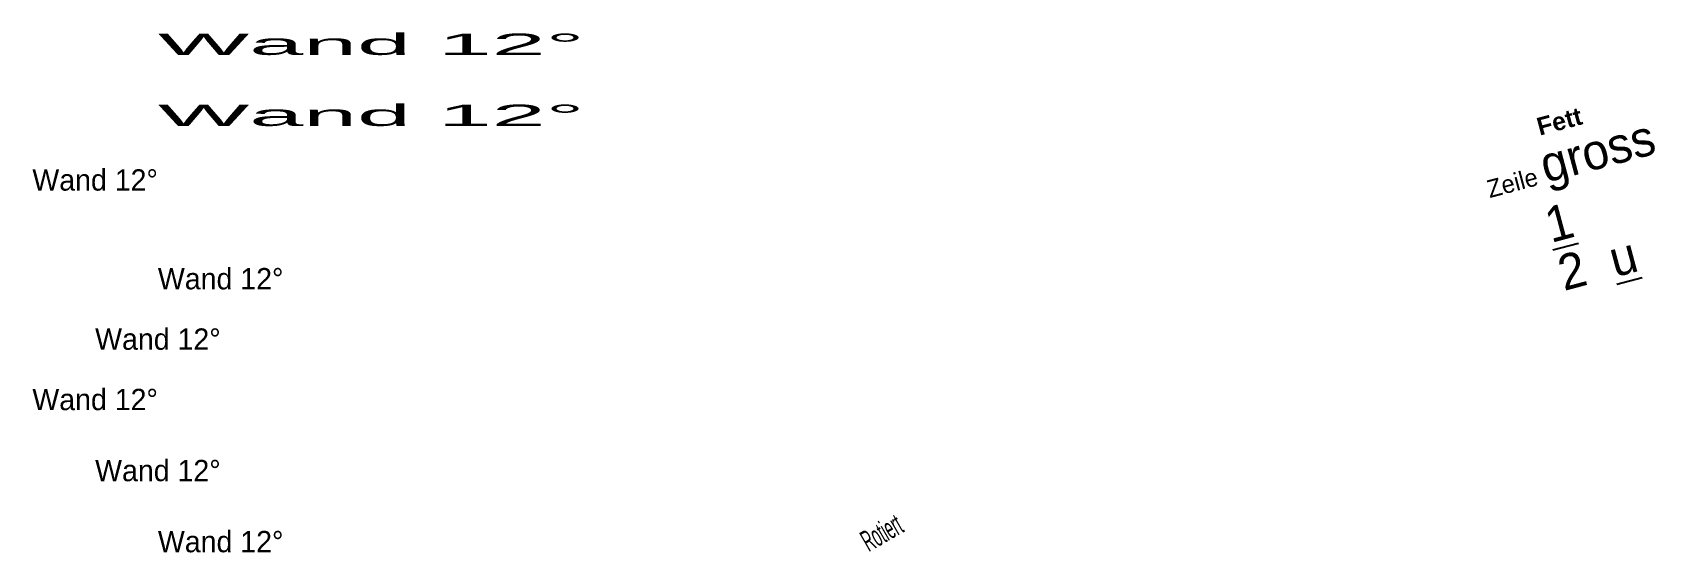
# Model space of a CAD drawing. Header units: metres. Extents: x -1.8 to 21.1, y 0 to 7.3.
import ezdxf
from ezdxf.enums import TextEntityAlignment as Align

# ---------------------------------------------------------------- set-up
doc = ezdxf.new("R2010")
doc.units = ezdxf.units.M

msp = doc.modelspace()

# ---------------------------------------------------------------- texts
at = {"width": 0.5}
msp.add_text('Rotiert', height=0.3, rotation=30, dxfattribs=at).set_placement((10, 0))
at = {"insert": (20, 5), "char_height": 0.25, "width": 5, "attachment_point": 5, "rotation": 15}
msp.add_mtext('{\\fArial|b1;Fett}\\PZeile \\H2x;gross\\P\\S1/2; \\L\\~u\\l', dxfattribs=at)
at = {"layer": 'T'}
msp.add_text('Wand 12%%d', height=0.3, dxfattribs=at).set_placement((0, 7), (6, 7), align=Align.FIT)
msp.add_text('Wand 12%%d', height=0.3, dxfattribs=at).set_placement((0, 6), (6, 6), align=Align.ALIGNED)
msp.add_text('Wand 12%%d', height=0.3, dxfattribs=at).set_placement((0, 5), align=Align.BOTTOM_RIGHT)
msp.add_text('Wand 12%%d', height=0.3, dxfattribs=at).set_placement((0, 4), align=Align.TOP_LEFT)
msp.add_text('Wand 12%%d', height=0.3, dxfattribs=at).set_placement((0, 3), align=Align.MIDDLE_CENTER)
msp.add_text('Wand 12%%d', height=0.3, dxfattribs=at).set_placement((0, 2), align=Align.RIGHT)
msp.add_text('Wand 12%%d', height=0.3, dxfattribs=at).set_placement((0, 1), align=Align.CENTER)
msp.add_text('Wand 12%%d', height=0.3, dxfattribs=at).set_placement((0, 0))

doc.saveas('drawing.dxf')
